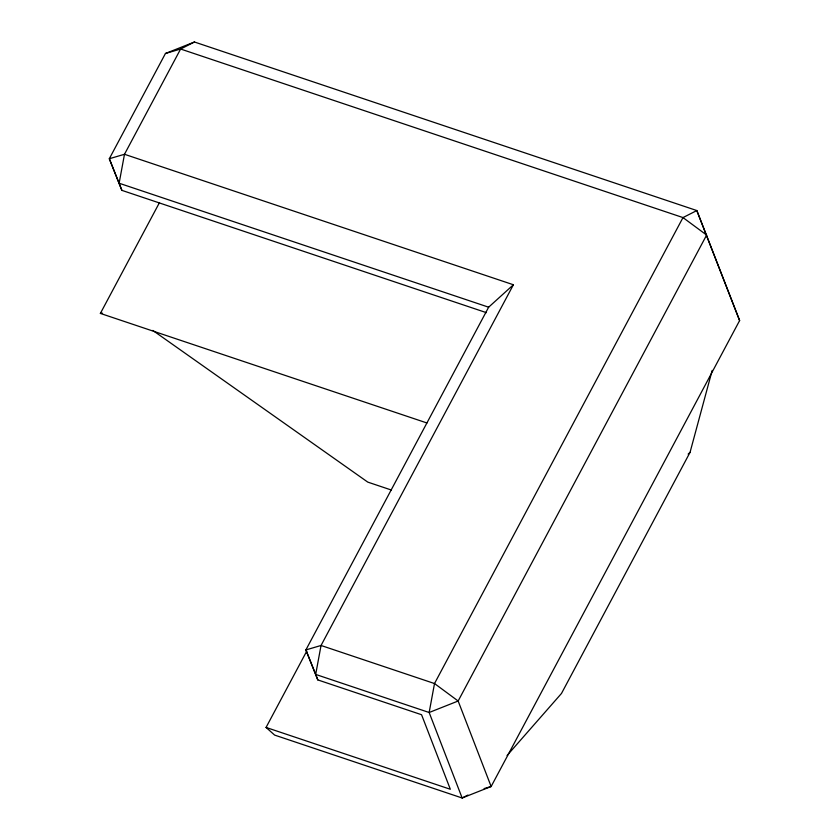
<?xml version="1.0" encoding="UTF-8"?>
<svg xmlns="http://www.w3.org/2000/svg" width="840" height="840" viewBox="0 0 840 840"><rect width="100%" height="100%" fill="white"/><g stroke="black" fill="none" stroke-linecap="round" stroke-linejoin="round"><path stroke-width="1.26" d="M507.066 755.506L561.488 693.452L690.039 452.372L712.183 370.409M306.747 651.137L266.06 727.44L274.638 735.095L462.147 798L491.138 786.513L739.62 320.555L696.822 210.556L194.439 42L165.448 53.487L109.316 158.728L121.873 190.355L486.413 312.659M426.951 422.982L100.38 313.415L159.506 202.555M121.873 190.355L109.316 158.728L124.488 154.277L513.398 284.76L488.639 307.199L305.875 649.929L317.793 679.907L421.565 714.725L450.334 789.264L266.06 727.44M513.398 284.76L321.038 645.477L315.683 674.425L317.793 679.907M688.139 454.104L690.039 452.372M194.439 42L180.611 49.024L165.448 53.487M467.901 795.071L462.147 798L429.156 712.499L434.511 683.54L682.994 217.581L696.822 210.556L739.62 320.555M484.134 788.571L491.138 786.513L458.147 701.012L434.511 683.54L321.038 645.477L305.875 649.929L315.683 674.425L429.156 712.499L458.147 701.012L706.629 235.053L682.994 217.581L180.611 49.024L124.488 154.277L119.123 183.225L488.639 307.199M100.38 313.415L102.511 313.205M391.304 490.014L367.762 482.108L152.828 330.445"/></g></svg>
